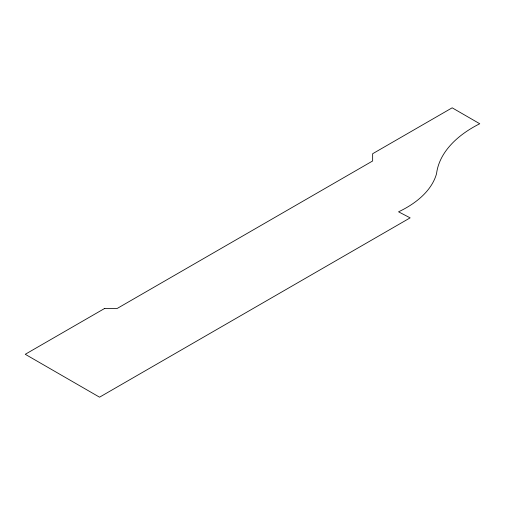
<?xml version="1.0" encoding="UTF-8"?>
<svg xmlns="http://www.w3.org/2000/svg" width="505" height="505" viewBox="0 0 505 505"><rect width="100%" height="100%" fill="white"/><g stroke="black" fill="none" stroke-linecap="round" stroke-linejoin="round"><path stroke-width="0.76" d="M104.762 308.385L25.25 354.289L99.548 397.183L410.142 217.863L398.552 211.81A107.054 61.806 0 0 0 436.56 173.6A126.502 73.036 0 0 1 479.75 123.744L452.164 107.818L372.652 153.722L372.652 160.969L117.318 308.385L104.762 308.385"/></g></svg>
